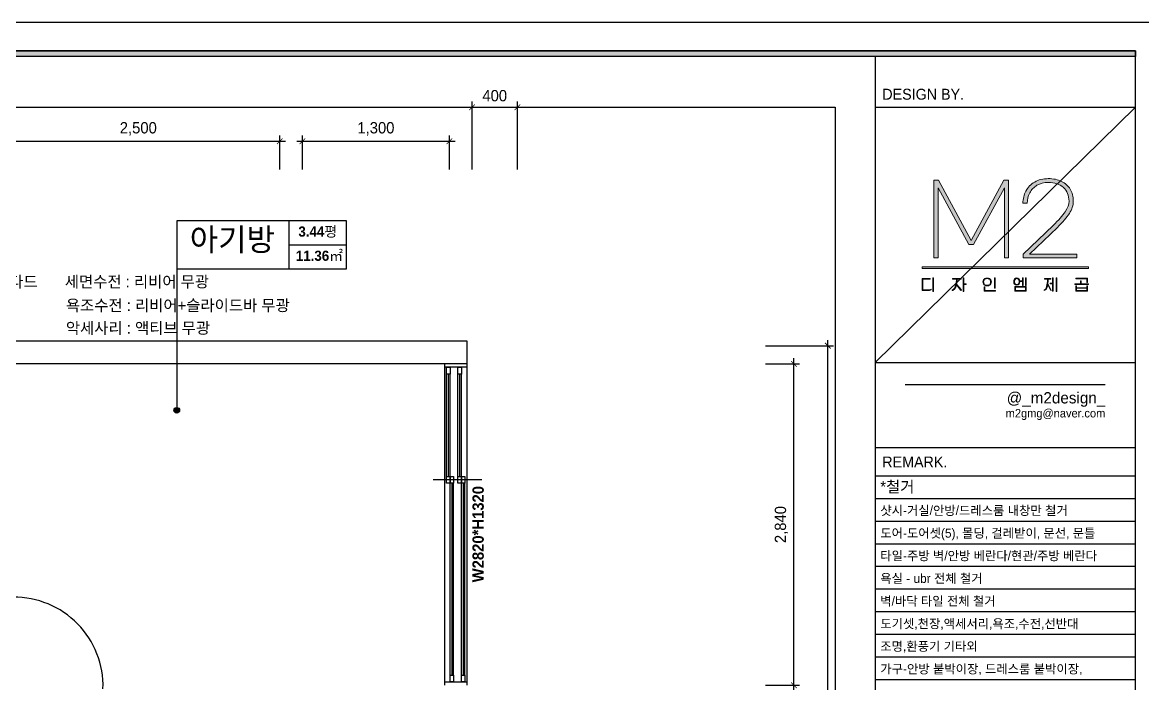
# Model space of a CAD drawing. Header units: inches. Extents: x 261411 to 598054, y 5888 to 34411.
# Drawn here: x 272824 to 282724, y 15396 to 21238 of the extents above; entities that cross this region are included whole.
import ezdxf
from ezdxf.enums import TextEntityAlignment as Align

# ---------------------------------------------------------------- set-up
doc = ezdxf.new("R2010")
doc.units = ezdxf.units.IN
doc.header["$LTSCALE"] = 50
doc.header["$MEASUREMENT"] = 0
for name, color, linetype in [('0-ELC TEXT', 7, 'Continuous'), ('02-WAL', 2, 'Continuous'), ('03-TEXT', 3, 'Continuous'), ('04-WIN TEXT', 4, 'Continuous'), ('07-DIM', 5, 'Continuous'), ('3.기호.계단선', 30, 'Continuous'), ('_U+B808_U+C774_U+C5B4 2', 7, 'Continuous'), ('FORM(YOURNAME)-1', 1, 'Continuous'), ('FORM(YOURNAME)-11', 1, 'Continuous'), ('도면층4', 4, 'Continuous'), ('도면층5', 5, 'Continuous')]:
    doc.layers.add(name, color=color, linetype=linetype)
doc.styles.add('HY 울릉도 L', font='')
doc.styles.add('YOURNAME', font='HY울릉도M.TTF')
doc.styles.add('넥슨고딕', font='NEXONLv1GothicBold.ttf')
doc.styles.add('코레일둥고', font='Korail_Round_Gothic_Medium.ttf')
doc.styles.get('HY 울릉도 L').set_extended_font_data('HY울릉도L')
doc.dimstyles.new('50', dxfattribs={"dimscale": 50, "dimtxt": 2, "dimasz": 1, "dimexe": 1, "dimexo": 1, "dimgap": 1, "dimtad": 1, "dimdec": 0, "dimrnd": 0.05, "dimdsep": 46, "dimlunit": 6, "dimtxsty": 'HY 울릉도 L', "dimblk": 'ARCHTICK', "dimcen": 2.5, "dimdle": 1, "dimclrd": 133, "dimclre": 133, "dimclrt": 30, "dimadec": 0, "dimazin": 0, "dimtfac": 1, "dimtdec": 0, "dimtix": 1, "dimtmove": 2, "dimatfit": 3, "dimldrblk": 'ARCHTICK', "dimfxl": 1, "dimlwd": -1, "dimlwe": -1, "dimarcsym": 0})

# ---------------------------------------------------------------- blocks, each defined once
blk = doc.blocks.new('block 34')
at = {"layer": '_U+B808_U+C774_U+C5B4 2'}
h = blk.add_hatch(color=35, dxfattribs=at)
h.dxf.hatch_style = 2
h.paths.add_polyline_path([(674.6, -105.53), (675.73, -105.53), (683.42, -119.69), (691.1, -105.53), (692.22, -105.53), (692.22, -123.82), (691.22, -123.82), (691.22, -107.31), (683.97, -120.67), (682.84, -120.67), (675.59, -107.31), (675.59, -123.82), (674.6, -123.82)])
h = blk.add_hatch(color=35, dxfattribs=at)
h.dxf.hatch_style = 2
edge = h.paths.add_edge_path()
edge.add_spline(control_points=[(704.68, -105.78), (705.57, -106.21), (706.25, -106.83), (706.73, -107.63), (707.21, -108.43), (707.45, -109.38), (707.45, -110.46), (707.45, -111.43), (707.14, -112.39), (706.53, -113.34), (705.92, -114.29), (704.98, -115.38), (703.7, -116.62), (703.7, -116.62), (697.12, -122.91), (697.12, -122.91), (697.12, -122.91), (708.26, -122.91), (708.26, -122.91), (708.26, -122.91), (708.26, -123.82), (708.26, -123.82), (708.26, -123.82), (695.66, -123.82), (695.66, -123.82), (695.66, -123.82), (695.66, -122.91), (695.66, -122.91), (695.66, -122.91), (702.73, -116.15), (702.73, -116.15), (703.99, -114.93), (704.93, -113.86), (705.54, -112.95), (706.15, -112.03), (706.45, -111.2), (706.45, -110.46), (706.45, -109.07), (706.01, -107.98), (705.12, -107.2), (704.23, -106.42), (703.05, -106.03), (701.57, -106.03), (700.53, -106.03), (699.64, -106.26), (698.89, -106.71), (698.15, -107.15), (697.57, -107.75), (697.18, -108.5), (696.79, -109.25), (696.59, -110.06), (696.59, -110.94), (696.59, -110.94), (695.59, -110.94), (695.59, -110.94), (695.59, -109.89), (695.83, -108.93), (696.3, -108.05), (696.77, -107.17), (697.46, -106.46), (698.36, -105.93), (699.26, -105.4), (700.33, -105.13), (701.57, -105.13), (702.76, -105.13), (703.79, -105.35), (704.68, -105.78)], knot_values=[0, 0, 0, 0, 1, 1, 1, 2, 2, 2, 3, 3, 3, 4, 4, 4, 5, 5, 5, 6, 6, 6, 7, 7, 7, 8, 8, 8, 9, 9, 9, 10, 10, 10, 11, 11, 11, 12, 12, 12, 13, 13, 13, 14, 14, 14, 15, 15, 15, 16, 16, 16, 17, 17, 17, 18, 18, 18, 19, 19, 19, 20, 20, 20, 21, 21, 21, 22, 22, 22, 22], degree=3, periodic=0)
at = {"layer": '_U+B808_U+C774_U+C5B4 2', "lineweight": 0}
blk.add_lwpolyline([(674.6, -105.53), (675.73, -105.53), (683.42, -119.69), (691.1, -105.53), (692.22, -105.53), (692.22, -123.82), (691.22, -123.82), (691.22, -107.31), (683.97, -120.67), (682.84, -120.67), (675.59, -107.31), (675.59, -123.82), (674.6, -123.82), (674.6, -105.53)], dxfattribs=at)
blk.add_open_spline([(704.68, -105.78), (705.57, -106.21), (706.25, -106.83), (706.73, -107.63), (707.21, -108.43), (707.45, -109.38), (707.45, -110.46), (707.45, -111.43), (707.14, -112.39), (706.53, -113.34), (705.92, -114.29), (704.98, -115.38), (703.7, -116.62), (703.7, -116.62), (697.12, -122.91), (697.12, -122.91), (697.12, -122.91), (708.26, -122.91), (708.26, -122.91), (708.26, -122.91), (708.26, -123.82), (708.26, -123.82), (708.26, -123.82), (695.66, -123.82), (695.66, -123.82), (695.66, -123.82), (695.66, -122.91), (695.66, -122.91), (695.66, -122.91), (702.73, -116.15), (702.73, -116.15), (703.99, -114.93), (704.93, -113.86), (705.54, -112.95), (706.15, -112.03), (706.45, -111.2), (706.45, -110.46), (706.45, -109.07), (706.01, -107.98), (705.12, -107.2), (704.23, -106.42), (703.05, -106.03), (701.57, -106.03), (700.53, -106.03), (699.64, -106.26), (698.89, -106.71), (698.15, -107.15), (697.57, -107.75), (697.18, -108.5), (696.79, -109.25), (696.59, -110.06), (696.59, -110.94), (696.59, -110.94), (695.59, -110.94), (695.59, -110.94), (695.59, -109.89), (695.83, -108.93), (696.3, -108.05), (696.77, -107.17), (697.46, -106.46), (698.36, -105.93), (699.26, -105.4), (700.33, -105.13), (701.57, -105.13), (702.76, -105.13), (703.79, -105.35), (704.68, -105.78)], degree=3, knots=[0, 0, 0, 0, 1, 1, 1, 2, 2, 2, 3, 3, 3, 4, 4, 4, 5, 5, 5, 6, 6, 6, 7, 7, 7, 8, 8, 8, 9, 9, 9, 10, 10, 10, 11, 11, 11, 12, 12, 12, 13, 13, 13, 14, 14, 14, 15, 15, 15, 16, 16, 16, 17, 17, 17, 18, 18, 18, 19, 19, 19, 20, 20, 20, 21, 21, 21, 22, 22, 22, 22], dxfattribs=at)
blk = doc.blocks.new('block 35')
at = {"layer": '_U+B808_U+C774_U+C5B4 2'}
h = blk.add_hatch(color=35, dxfattribs=at)
h.dxf.hatch_style = 2
edge = h.paths.add_edge_path()
edge.add_spline(control_points=[(673.72, -128.8), (673.72, -128.8), (672, -128.8), (672, -128.8), (672, -128.8), (672, -131.36), (672, -131.36), (672, -131.36), (673.14, -131.36), (673.14, -131.36), (673.29, -131.36), (673.44, -131.34), (673.6, -131.31), (673.75, -131.28), (673.88, -131.24), (673.98, -131.2), (673.98, -131.2), (673.98, -131.35), (673.98, -131.35), (673.88, -131.4), (673.75, -131.44), (673.6, -131.47), (673.45, -131.49), (673.3, -131.51), (673.14, -131.51), (673.14, -131.51), (671.83, -131.51), (671.83, -131.51), (671.83, -131.51), (671.83, -128.65), (671.83, -128.65), (671.83, -128.65), (673.72, -128.65), (673.72, -128.65), (673.72, -128.65), (673.72, -128.8), (673.72, -128.8)], knot_values=[0, 0, 0, 0, 1, 1, 1, 2, 2, 2, 3, 3, 3, 4, 4, 4, 5, 5, 5, 6, 6, 6, 7, 7, 7, 8, 8, 8, 9, 9, 9, 10, 10, 10, 11, 11, 11, 12, 12, 12, 12], degree=3, periodic=0)
h.paths.add_polyline_path([(674.54, -131.73), (674.38, -131.74), (674.38, -128.5), (674.54, -128.5)])
h = blk.add_hatch(color=35, dxfattribs=at)
h.dxf.hatch_style = 2
edge = h.paths.add_edge_path()
edge.add_spline(control_points=[(679.96, -130.01), (679.96, -130.01), (681.09, -131.37), (681.09, -131.37), (681.09, -131.37), (680.96, -131.47), (680.96, -131.47), (680.96, -131.47), (679.92, -130.19), (679.92, -130.19), (679.82, -130.57), (679.69, -130.87), (679.52, -131.09), (679.35, -131.32), (679.14, -131.46), (678.9, -131.51), (678.9, -131.51), (678.9, -131.36), (678.9, -131.36), (679.11, -131.3), (679.3, -131.16), (679.45, -130.93), (679.6, -130.7), (679.71, -130.39), (679.79, -130.03), (679.86, -129.66), (679.91, -129.25), (679.91, -128.8), (679.91, -128.8), (678.97, -128.8), (678.97, -128.8), (678.97, -128.8), (678.97, -128.65), (678.97, -128.65), (678.97, -128.65), (681, -128.65), (681, -128.65), (681, -128.65), (681, -128.8), (681, -128.8), (681, -128.8), (680.07, -128.8), (680.07, -128.8), (680.06, -129.26), (680.03, -129.66), (679.96, -130.01)], knot_values=[0, 0, 0, 0, 1, 1, 1, 2, 2, 2, 3, 3, 3, 4, 4, 4, 5, 5, 5, 6, 6, 6, 7, 7, 7, 8, 8, 8, 9, 9, 9, 10, 10, 10, 11, 11, 11, 12, 12, 12, 13, 13, 13, 14, 14, 14, 15, 15, 15, 15], degree=3, periodic=0)
h.paths.add_polyline_path([(682.21, -130.06), (681.69, -130.06), (681.69, -131.73), (681.54, -131.73), (681.54, -128.5), (681.69, -128.5), (681.69, -129.92), (682.21, -129.92)])
h = blk.add_hatch(color=35, dxfattribs=at)
h.dxf.hatch_style = 2
edge = h.paths.add_edge_path()
edge.add_spline(control_points=[(687.69, -128.68), (687.84, -128.76), (687.95, -128.87), (688.03, -129.01), (688.11, -129.15), (688.15, -129.3), (688.15, -129.47), (688.15, -129.64), (688.11, -129.8), (688.03, -129.94), (687.95, -130.08), (687.84, -130.19), (687.69, -130.27), (687.54, -130.35), (687.36, -130.39), (687.15, -130.39), (686.95, -130.39), (686.77, -130.35), (686.62, -130.27), (686.47, -130.19), (686.36, -130.08), (686.28, -129.94), (686.2, -129.8), (686.16, -129.64), (686.16, -129.47), (686.16, -129.3), (686.2, -129.15), (686.28, -129.01), (686.36, -128.87), (686.47, -128.76), (686.62, -128.68), (686.77, -128.6), (686.95, -128.56), (687.15, -128.56), (687.36, -128.56), (687.54, -128.6), (687.69, -128.68)], knot_values=[0, 0, 0, 0, 1, 1, 1, 2, 2, 2, 3, 3, 3, 4, 4, 4, 5, 5, 5, 6, 6, 6, 7, 7, 7, 8, 8, 8, 9, 9, 9, 10, 10, 10, 11, 11, 11, 12, 12, 12, 12], degree=3, periodic=0)
edge = h.paths.add_edge_path()
edge.add_spline(control_points=[(686.72, -128.79), (686.59, -128.86), (686.49, -128.95), (686.43, -129.07), (686.36, -129.18), (686.32, -129.32), (686.32, -129.47), (686.32, -129.63), (686.36, -129.76), (686.43, -129.88), (686.49, -130), (686.59, -130.09), (686.72, -130.15), (686.84, -130.22), (686.99, -130.25), (687.15, -130.25), (687.32, -130.25), (687.46, -130.22), (687.59, -130.15), (687.72, -130.09), (687.81, -130), (687.88, -129.88), (687.95, -129.76), (687.98, -129.63), (687.98, -129.47), (687.98, -129.32), (687.95, -129.18), (687.88, -129.07), (687.81, -128.95), (687.72, -128.86), (687.59, -128.79), (687.46, -128.73), (687.32, -128.7), (687.15, -128.7), (686.99, -128.7), (686.84, -128.73), (686.72, -128.79)], knot_values=[0, 0, 0, 0, 1, 1, 1, 2, 2, 2, 3, 3, 3, 4, 4, 4, 5, 5, 5, 6, 6, 6, 7, 7, 7, 8, 8, 8, 9, 9, 9, 10, 10, 10, 11, 11, 11, 12, 12, 12, 12], degree=3, periodic=0)
h.paths.add_polyline_path([(686.6, -131.51), (689.15, -131.51), (689.15, -131.66), (686.44, -131.66), (686.44, -130.66), (686.6, -130.66)])
h.paths.add_polyline_path([(689.03, -130.91), (688.87, -130.91), (688.87, -128.5), (689.03, -128.5)])
h = blk.add_hatch(color=35, dxfattribs=at)
h.dxf.hatch_style = 2
edge = h.paths.add_edge_path()
edge.add_spline(control_points=[(694.67, -130), (694.55, -130.16), (694.37, -130.23), (694.14, -130.23), (693.91, -130.23), (693.73, -130.16), (693.61, -130), (693.48, -129.84), (693.42, -129.64), (693.42, -129.39), (693.42, -129.14), (693.48, -128.94), (693.61, -128.78), (693.73, -128.62), (693.91, -128.54), (694.14, -128.54), (694.35, -128.54), (694.51, -128.61), (694.63, -128.74), (694.75, -128.87), (694.83, -129.04), (694.85, -129.25), (694.85, -129.25), (695.45, -129.25), (695.45, -129.25), (695.45, -129.25), (695.45, -128.52), (695.45, -128.52), (695.45, -128.52), (695.61, -128.52), (695.61, -128.52), (695.61, -128.52), (695.61, -130.29), (695.61, -130.29), (695.61, -130.29), (695.45, -130.29), (695.45, -130.29), (695.45, -130.29), (695.45, -129.4), (695.45, -129.4), (695.45, -129.4), (694.86, -129.4), (694.86, -129.4), (694.85, -129.64), (694.79, -129.85), (694.67, -130)], knot_values=[0, 0, 0, 0, 1, 1, 1, 2, 2, 2, 3, 3, 3, 4, 4, 4, 5, 5, 5, 6, 6, 6, 7, 7, 7, 8, 8, 8, 9, 9, 9, 10, 10, 10, 11, 11, 11, 12, 12, 12, 13, 13, 13, 14, 14, 14, 15, 15, 15, 15], degree=3, periodic=0)
edge = h.paths.add_edge_path()
edge.add_spline(control_points=[(693.73, -129.9), (693.83, -130.03), (693.97, -130.09), (694.14, -130.09), (694.31, -130.09), (694.45, -130.03), (694.55, -129.9), (694.65, -129.78), (694.7, -129.61), (694.7, -129.39), (694.7, -129.17), (694.65, -129), (694.55, -128.87), (694.45, -128.75), (694.31, -128.69), (694.14, -128.69), (693.97, -128.69), (693.83, -128.75), (693.73, -128.87), (693.63, -129), (693.58, -129.17), (693.58, -129.39), (693.58, -129.61), (693.63, -129.78), (693.73, -129.9)], knot_values=[0, 0, 0, 0, 1, 1, 1, 2, 2, 2, 3, 3, 3, 4, 4, 4, 5, 5, 5, 6, 6, 6, 7, 7, 7, 8, 8, 8, 8], degree=3, periodic=0)
h.paths.add_polyline_path([(693.69, -130.55), (696.36, -130.55), (696.36, -131.66), (693.69, -131.66)])
h.paths.add_polyline_path([(693.85, -131.51), (696.2, -131.51), (696.2, -130.7), (693.85, -130.7)])
h.paths.add_polyline_path([(696.36, -128.5), (696.36, -130.32), (696.2, -130.32), (696.2, -128.5)])
h = blk.add_hatch(color=35, dxfattribs=at)
h.dxf.hatch_style = 2
edge = h.paths.add_edge_path()
edge.add_spline(control_points=[(701.46, -129.93), (701.46, -129.93), (702.28, -131.39), (702.28, -131.39), (702.28, -131.39), (702.15, -131.47), (702.15, -131.47), (702.15, -131.47), (701.43, -130.17), (701.43, -130.17), (701.3, -130.94), (701.03, -131.39), (700.63, -131.51), (700.63, -131.51), (700.63, -131.35), (700.63, -131.35), (700.88, -131.26), (701.06, -130.99), (701.18, -130.55), (701.3, -130.1), (701.37, -129.52), (701.37, -128.8), (701.37, -128.8), (700.67, -128.8), (700.67, -128.8), (700.67, -128.8), (700.67, -128.65), (700.67, -128.65), (700.67, -128.65), (702.19, -128.65), (702.19, -128.65), (702.19, -128.65), (702.19, -128.8), (702.19, -128.8), (702.19, -128.8), (701.53, -128.8), (701.53, -128.8), (701.52, -129.25), (701.5, -129.63), (701.46, -129.93)], knot_values=[0, 0, 0, 0, 1, 1, 1, 2, 2, 2, 3, 3, 3, 4, 4, 4, 5, 5, 5, 6, 6, 6, 7, 7, 7, 8, 8, 8, 9, 9, 9, 10, 10, 10, 11, 11, 11, 12, 12, 12, 13, 13, 13, 13], degree=3, periodic=0)
h.paths.add_polyline_path([(702.59, -128.52), (702.75, -128.52), (702.75, -131.68), (702.59, -131.68), (702.59, -129.95), (702, -129.95), (702, -129.8), (702.59, -129.8)])
h.paths.add_polyline_path([(703.61, -128.5), (703.61, -131.73), (703.45, -131.73), (703.45, -128.5)])
h = blk.add_hatch(color=35, dxfattribs=at)
h.dxf.hatch_style = 2
h.paths.add_polyline_path([(711.02, -129.93), (711.02, -130.07), (707.82, -130.07), (707.82, -129.93), (709.16, -129.93), (709.16, -129.2), (709.32, -129.2), (709.32, -129.93)])
h.paths.add_polyline_path([(710.61, -128.72), (708.07, -128.72), (708.07, -128.57), (710.77, -128.57), (710.77, -129.64), (710.61, -129.64)])
h.paths.add_polyline_path([(710.61, -130.36), (710.77, -130.36), (710.77, -131.66), (708.08, -131.66), (708.08, -130.36), (708.24, -130.36), (708.24, -130.83), (710.61, -130.83)])
h.paths.add_polyline_path([(710.61, -131.52), (710.61, -130.97), (708.24, -130.97), (708.24, -131.52)])
at = {"layer": '_U+B808_U+C774_U+C5B4 2', "lineweight": 0}
for points in [[(674.54, -131.73), (674.38, -131.74), (674.38, -128.5), (674.54, -128.5), (674.54, -131.73)], [(682.21, -130.06), (681.69, -130.06), (681.69, -131.73), (681.54, -131.73), (681.54, -128.5), (681.69, -128.5), (681.69, -129.92), (682.21, -129.92), (682.21, -130.06)], [(689.03, -130.91), (688.87, -130.91), (688.87, -128.5), (689.03, -128.5), (689.03, -130.91)], [(696.36, -128.5), (696.36, -130.32), (696.2, -130.32), (696.2, -128.5), (696.36, -128.5)], [(702.59, -128.52), (702.75, -128.52), (702.75, -131.68), (702.59, -131.68), (702.59, -129.95), (702, -129.95), (702, -129.8), (702.59, -129.8), (702.59, -128.52)], [(703.61, -128.5), (703.61, -131.73), (703.45, -131.73), (703.45, -128.5), (703.61, -128.5)], [(711.02, -129.93), (711.02, -130.07), (707.82, -130.07), (707.82, -129.93), (709.16, -129.93), (709.16, -129.2), (709.32, -129.2), (709.32, -129.93), (711.02, -129.93)], [(710.61, -128.72), (708.07, -128.72), (708.07, -128.57), (710.77, -128.57), (710.77, -129.64), (710.61, -129.64), (710.61, -128.72)], [(686.6, -131.51), (689.15, -131.51), (689.15, -131.66), (686.44, -131.66), (686.44, -130.66), (686.6, -130.66), (686.6, -131.51)], [(693.69, -130.55), (696.36, -130.55), (696.36, -131.66), (693.69, -131.66), (693.69, -130.55)], [(693.85, -131.51), (696.2, -131.51), (696.2, -130.7), (693.85, -130.7), (693.85, -131.51)], [(710.61, -130.36), (710.77, -130.36), (710.77, -131.66), (708.08, -131.66), (708.08, -130.36), (708.24, -130.36), (708.24, -130.83), (710.61, -130.83), (710.61, -130.36)], [(710.61, -131.52), (710.61, -130.97), (708.24, -130.97), (708.24, -131.52), (710.61, -131.52)]]:
    blk.add_lwpolyline(points, dxfattribs=at)
for points, knots in [([(673.72, -128.8), (673.72, -128.8), (672, -128.8), (672, -128.8), (672, -128.8), (672, -131.36), (672, -131.36), (672, -131.36), (673.14, -131.36), (673.14, -131.36), (673.29, -131.36), (673.44, -131.34), (673.6, -131.31), (673.75, -131.28), (673.88, -131.24), (673.98, -131.2), (673.98, -131.2), (673.98, -131.35), (673.98, -131.35), (673.88, -131.4), (673.75, -131.44), (673.6, -131.47), (673.45, -131.49), (673.3, -131.51), (673.14, -131.51), (673.14, -131.51), (671.83, -131.51), (671.83, -131.51), (671.83, -131.51), (671.83, -128.65), (671.83, -128.65), (671.83, -128.65), (673.72, -128.65), (673.72, -128.65), (673.72, -128.65), (673.72, -128.8), (673.72, -128.8)], [0, 0, 0, 0, 1, 1, 1, 2, 2, 2, 3, 3, 3, 4, 4, 4, 5, 5, 5, 6, 6, 6, 7, 7, 7, 8, 8, 8, 9, 9, 9, 10, 10, 10, 11, 11, 11, 12, 12, 12, 12]), ([(679.96, -130.01), (679.96, -130.01), (681.09, -131.37), (681.09, -131.37), (681.09, -131.37), (680.96, -131.47), (680.96, -131.47), (680.96, -131.47), (679.92, -130.19), (679.92, -130.19), (679.82, -130.57), (679.69, -130.87), (679.52, -131.09), (679.35, -131.32), (679.14, -131.46), (678.9, -131.51), (678.9, -131.51), (678.9, -131.36), (678.9, -131.36), (679.11, -131.3), (679.3, -131.16), (679.45, -130.93), (679.6, -130.7), (679.71, -130.39), (679.79, -130.03), (679.86, -129.66), (679.91, -129.25), (679.91, -128.8), (679.91, -128.8), (678.97, -128.8), (678.97, -128.8), (678.97, -128.8), (678.97, -128.65), (678.97, -128.65), (678.97, -128.65), (681, -128.65), (681, -128.65), (681, -128.65), (681, -128.8), (681, -128.8), (681, -128.8), (680.07, -128.8), (680.07, -128.8), (680.06, -129.26), (680.03, -129.66), (679.96, -130.01)], [0, 0, 0, 0, 1, 1, 1, 2, 2, 2, 3, 3, 3, 4, 4, 4, 5, 5, 5, 6, 6, 6, 7, 7, 7, 8, 8, 8, 9, 9, 9, 10, 10, 10, 11, 11, 11, 12, 12, 12, 13, 13, 13, 14, 14, 14, 15, 15, 15, 15]), ([(687.69, -128.68), (687.84, -128.76), (687.95, -128.87), (688.03, -129.01), (688.11, -129.15), (688.15, -129.3), (688.15, -129.47), (688.15, -129.64), (688.11, -129.8), (688.03, -129.94), (687.95, -130.08), (687.84, -130.19), (687.69, -130.27), (687.54, -130.35), (687.36, -130.39), (687.15, -130.39), (686.95, -130.39), (686.77, -130.35), (686.62, -130.27), (686.47, -130.19), (686.36, -130.08), (686.28, -129.94), (686.2, -129.8), (686.16, -129.64), (686.16, -129.47), (686.16, -129.3), (686.2, -129.15), (686.28, -129.01), (686.36, -128.87), (686.47, -128.76), (686.62, -128.68), (686.77, -128.6), (686.95, -128.56), (687.15, -128.56), (687.36, -128.56), (687.54, -128.6), (687.69, -128.68)], [0, 0, 0, 0, 1, 1, 1, 2, 2, 2, 3, 3, 3, 4, 4, 4, 5, 5, 5, 6, 6, 6, 7, 7, 7, 8, 8, 8, 9, 9, 9, 10, 10, 10, 11, 11, 11, 12, 12, 12, 12]), ([(686.72, -128.79), (686.59, -128.86), (686.49, -128.95), (686.43, -129.07), (686.36, -129.18), (686.32, -129.32), (686.32, -129.47), (686.32, -129.63), (686.36, -129.76), (686.43, -129.88), (686.49, -130), (686.59, -130.09), (686.72, -130.15), (686.84, -130.22), (686.99, -130.25), (687.15, -130.25), (687.32, -130.25), (687.46, -130.22), (687.59, -130.15), (687.72, -130.09), (687.81, -130), (687.88, -129.88), (687.95, -129.76), (687.98, -129.63), (687.98, -129.47), (687.98, -129.32), (687.95, -129.18), (687.88, -129.07), (687.81, -128.95), (687.72, -128.86), (687.59, -128.79), (687.46, -128.73), (687.32, -128.7), (687.15, -128.7), (686.99, -128.7), (686.84, -128.73), (686.72, -128.79)], [0, 0, 0, 0, 1, 1, 1, 2, 2, 2, 3, 3, 3, 4, 4, 4, 5, 5, 5, 6, 6, 6, 7, 7, 7, 8, 8, 8, 9, 9, 9, 10, 10, 10, 11, 11, 11, 12, 12, 12, 12]), ([(694.67, -130), (694.55, -130.16), (694.37, -130.23), (694.14, -130.23), (693.91, -130.23), (693.73, -130.16), (693.61, -130), (693.48, -129.84), (693.42, -129.64), (693.42, -129.39), (693.42, -129.14), (693.48, -128.94), (693.61, -128.78), (693.73, -128.62), (693.91, -128.54), (694.14, -128.54), (694.35, -128.54), (694.51, -128.61), (694.63, -128.74), (694.75, -128.87), (694.83, -129.04), (694.85, -129.25), (694.85, -129.25), (695.45, -129.25), (695.45, -129.25), (695.45, -129.25), (695.45, -128.52), (695.45, -128.52), (695.45, -128.52), (695.61, -128.52), (695.61, -128.52), (695.61, -128.52), (695.61, -130.29), (695.61, -130.29), (695.61, -130.29), (695.45, -130.29), (695.45, -130.29), (695.45, -130.29), (695.45, -129.4), (695.45, -129.4), (695.45, -129.4), (694.86, -129.4), (694.86, -129.4), (694.85, -129.64), (694.79, -129.85), (694.67, -130)], [0, 0, 0, 0, 1, 1, 1, 2, 2, 2, 3, 3, 3, 4, 4, 4, 5, 5, 5, 6, 6, 6, 7, 7, 7, 8, 8, 8, 9, 9, 9, 10, 10, 10, 11, 11, 11, 12, 12, 12, 13, 13, 13, 14, 14, 14, 15, 15, 15, 15]), ([(693.73, -129.9), (693.83, -130.03), (693.97, -130.09), (694.14, -130.09), (694.31, -130.09), (694.45, -130.03), (694.55, -129.9), (694.65, -129.78), (694.7, -129.61), (694.7, -129.39), (694.7, -129.17), (694.65, -129), (694.55, -128.87), (694.45, -128.75), (694.31, -128.69), (694.14, -128.69), (693.97, -128.69), (693.83, -128.75), (693.73, -128.87), (693.63, -129), (693.58, -129.17), (693.58, -129.39), (693.58, -129.61), (693.63, -129.78), (693.73, -129.9)], [0, 0, 0, 0, 1, 1, 1, 2, 2, 2, 3, 3, 3, 4, 4, 4, 5, 5, 5, 6, 6, 6, 7, 7, 7, 8, 8, 8, 8]), ([(701.46, -129.93), (701.46, -129.93), (702.28, -131.39), (702.28, -131.39), (702.28, -131.39), (702.15, -131.47), (702.15, -131.47), (702.15, -131.47), (701.43, -130.17), (701.43, -130.17), (701.3, -130.94), (701.03, -131.39), (700.63, -131.51), (700.63, -131.51), (700.63, -131.35), (700.63, -131.35), (700.88, -131.26), (701.06, -130.99), (701.18, -130.55), (701.3, -130.1), (701.37, -129.52), (701.37, -128.8), (701.37, -128.8), (700.67, -128.8), (700.67, -128.8), (700.67, -128.8), (700.67, -128.65), (700.67, -128.65), (700.67, -128.65), (702.19, -128.65), (702.19, -128.65), (702.19, -128.65), (702.19, -128.8), (702.19, -128.8), (702.19, -128.8), (701.53, -128.8), (701.53, -128.8), (701.52, -129.25), (701.5, -129.63), (701.46, -129.93)], [0, 0, 0, 0, 1, 1, 1, 2, 2, 2, 3, 3, 3, 4, 4, 4, 5, 5, 5, 6, 6, 6, 7, 7, 7, 8, 8, 8, 9, 9, 9, 10, 10, 10, 11, 11, 11, 12, 12, 12, 13, 13, 13, 13])]:
    blk.add_open_spline(points, degree=3, knots=knots, dxfattribs=at)
blk = doc.blocks.new('block 33')
at = {"layer": '_U+B808_U+C774_U+C5B4 2'}
for name in ['block 34', 'block 35']:
    blk.add_blockref(name, (0, 0), dxfattribs=at)
blk = doc.blocks.new('block 32')
at = {"layer": '_U+B808_U+C774_U+C5B4 2'}
h = blk.add_hatch(color=35, dxfattribs=at)
h.dxf.hatch_style = 2
h.paths.add_polyline_path([(711.02, -126.32), (671.83, -126.32), (671.83, -125.91), (711.02, -125.91)])
at = {"layer": '_U+B808_U+C774_U+C5B4 2', "lineweight": 0}
blk.add_lwpolyline([(711.02, -126.32), (671.83, -126.32), (671.83, -125.91), (711.02, -125.91), (711.02, -126.32)], dxfattribs=at)
at = {"layer": '_U+B808_U+C774_U+C5B4 2'}
blk.add_blockref('block 33', (0, 0), dxfattribs=at)
blk = doc.blocks.new('FORM-ELEVATION')
at = {"layer": 'FORM(YOURNAME)-11'}
h = blk.add_hatch(color=256, dxfattribs=at)
h.dxf.hatch_style = 1
h.paths.add_polyline_path([(-10309, 35708), (71691, 35708), (71691, 35508), (-10309, 35508)])
h.paths.add_polyline_path([(-10309, -21492), (71691, -21492), (71691, -21692), (-10309, -21692)])
at = {"layer": 'Defpoints', "color": 158}
for p, q in [((62481, 35508), (62481, -21492)), ((62481, 33708), (71691, 33708)), ((62481, 24686), (71691, 33708)), ((62481, 24686), (71691, 24686)), ((62481, 20686), (71691, 20686)), ((62481, 19886), (71691, 19886)), ((62481, 19086), (71691, 19086)), ((62481, 18286), (71691, 18286)), ((62481, 17486), (71691, 17486)), ((62481, 16686), (71691, 16686)), ((62481, 15886), (71691, 15886)), ((62481, 15086), (71691, 15086)), ((62481, 14286), (71691, 14286)), ((62481, 13486), (71691, 13486))]:
    blk.add_line(p, q, dxfattribs=at)
for points in [[(-10309, -21692), (71691, -21692), (71691, 35708), (-10309, 35708)], [(-8309, 33708), (61071, 33708), (61071, -19692), (-8309, -19692)]]:
    blk.add_lwpolyline(points, close=True, dxfattribs=at)
at = {"layer": 'FORM(YOURNAME)-11', "color": 251}
blk.add_line((63550, 23916), (70622, 23916), dxfattribs=at)
at = {"layer": 'FORM(YOURNAME)-11', "color": 14}
blk.add_line((62481, 21686), (71691, 21686), dxfattribs=at)
at = {"layer": 'FORM(YOURNAME)-11', "color": 250}
blk.add_lwpolyline([(-11309, -22692), (72691, -22692), (72691, 36708), (-11309, 36708)], close=True, dxfattribs=at)
at = {"layer": 'FORM(YOURNAME)-11'}
blk.add_lwpolyline([(-10309, 35708), (71691, 35708), (71691, 35508), (-10309, 35508)], close=True, dxfattribs=at)
at = {"layer": '_U+B808_U+C774_U+C5B4 2', "xscale": 150, "yscale": 150, "zscale": 150}
blk.add_blockref('block 32', (-36628, 46957), dxfattribs=at)
at = {"layer": 'FORM(YOURNAME)-11', "color": 14, "style": 'YOURNAME'}
for s, p in [('DESIGN BY.', (62739, 34170)), ('REMARK.', (62739, 21172))]:
    blk.add_text(s, height=386.1, dxfattribs=at).set_placement(p, align=Align.MIDDLE_LEFT)
for s, height, width, p in [('@_m2design_', 400, 1.03, (70622, 23242)), ('m2gmg@naver.com', 300, 0.995, (70622, 22747))]:
    blk.add_text(s, height=height, dxfattribs=dict(at, width=width)).set_placement(p, align=Align.RIGHT)
at = {"layer": 'FORM(YOURNAME)-11', "color": 3, "style": 'YOURNAME'}
for tag, height, p in [('1', 450, (71041, -1219)), ('2', 450, (71041, -1863)), ('3', 450, (71041, -3150)), ('4', 450, (71041, -5081)), ('5', 515, (71041, -7398)), ('6', 515, (71041, -9650)), ('7', 515, (71041, -11903)), ('8', 515, (71041, -14155)), ('9', 515, (71041, -16408)), ('10', 515, (66791, -18596)), ('11', 515, (71041, -18660)), ('12', 515, (66791, -20848)), ('13', 515, (71041, -20848))]:
    blk.add_attdef(tag, text='', height=height, dxfattribs=at).set_placement(p, align=Align.MIDDLE_RIGHT)
blk = doc.blocks.new('_ArchTick')
at = {"color": 0, "linetype": 'ByBlock', "const_width": 0.15}
blk.add_lwpolyline([(-0.5, -0.5), (0.5, 0.5)], dxfattribs=at)
blk = doc.blocks.new('*D459')
at = {"layer": '07-DIM', "color": 133}
for p, q in [((279392, 18221), (279692, 18221)), ((279642, 15331), (279642, 18271)), ((279392, 15381), (279692, 15381))]:
    blk.add_line(p, q, dxfattribs=at)
at = {"layer": 'Defpoints', "color": 0}
for p in [(279342, 18221), (279642, 18221), (279342, 15381)]:
    blk.add_point(p, dxfattribs=at)
at = {"layer": '07-DIM', "color": 133, "xscale": 50, "yscale": 50, "zscale": 50}
for p, rotation in [((279642, 18221), 90), ((279642, 15381), 270)]:
    blk.add_blockref('_ArchTick', p, dxfattribs=dict(at, rotation=rotation))
at = {"layer": '07-DIM', "color": 30, "insert": (279532.1, 16801), "char_height": 100, "attachment_point": 5, "rotation": 90, "style": 'HY 울릉도 L'}
blk.add_mtext('2,840', dxfattribs=at)
blk = doc.blocks.new('*D455')
at = {"layer": '07-DIM', "color": 133}
for p, q in [((272598.1, 19937.8), (272598.1, 20237.8)), ((275098.1, 19937.8), (275098.1, 20237.8)), ((272548.1, 20187.8), (275148.1, 20187.8))]:
    blk.add_line(p, q, dxfattribs=at)
at = {"layer": 'Defpoints', "color": 0}
for p in [(275098.1, 20187.8), (272598.1, 19887.8), (275098.1, 19887.8)]:
    blk.add_point(p, dxfattribs=at)
at = {"layer": '07-DIM', "color": 133, "xscale": 50, "yscale": 50, "zscale": 50, "rotation": 180}
blk.add_blockref('_ArchTick', (272598.1, 20187.8), dxfattribs=at)
at = {"layer": '07-DIM', "color": 133, "xscale": 50, "yscale": 50, "zscale": 50}
blk.add_blockref('_ArchTick', (275098.1, 20187.8), dxfattribs=at)
at = {"layer": '07-DIM', "color": 30, "insert": (273848.1, 20297.7), "char_height": 100, "attachment_point": 5, "style": 'HY 울릉도 L'}
blk.add_mtext('2,500', dxfattribs=at)
blk = doc.blocks.new('*D453')
at = {"layer": '07-DIM', "color": 133}
for p, q in [((275298.1, 19937.8), (275298.1, 20237.8)), ((276598.1, 19937.8), (276598.1, 20237.8)), ((275248.1, 20187.8), (276648.1, 20187.8))]:
    blk.add_line(p, q, dxfattribs=at)
at = {"layer": 'Defpoints', "color": 0}
for p in [(276598.1, 20187.8), (275298.1, 19887.8), (276598.1, 19887.8)]:
    blk.add_point(p, dxfattribs=at)
at = {"layer": '07-DIM', "color": 133, "xscale": 50, "yscale": 50, "zscale": 50, "rotation": 180}
blk.add_blockref('_ArchTick', (275298.1, 20187.8), dxfattribs=at)
at = {"layer": '07-DIM', "color": 133, "xscale": 50, "yscale": 50, "zscale": 50}
blk.add_blockref('_ArchTick', (276598.1, 20187.8), dxfattribs=at)
at = {"layer": '07-DIM', "color": 30, "insert": (275948.1, 20297.8), "char_height": 100, "attachment_point": 5, "style": 'HY 울릉도 L'}
blk.add_mtext('1,300', dxfattribs=at)
blk = doc.blocks.new('*D452')
at = {"layer": '07-DIM', "color": 133}
for p, q in [((276798.1, 19937.8), (276798.1, 20537.8)), ((277198.1, 19937.8), (277198.1, 20537.8)), ((276748.1, 20487.8), (277248.1, 20487.8))]:
    blk.add_line(p, q, dxfattribs=at)
at = {"layer": 'Defpoints', "color": 0}
for p in [(277198.1, 20487.8), (276798.1, 19887.8), (277198.1, 19887.8)]:
    blk.add_point(p, dxfattribs=at)
at = {"layer": '07-DIM', "color": 133, "xscale": 50, "yscale": 50, "zscale": 50, "rotation": 180}
blk.add_blockref('_ArchTick', (276798.1, 20487.8), dxfattribs=at)
at = {"layer": '07-DIM', "color": 133, "xscale": 50, "yscale": 50, "zscale": 50}
blk.add_blockref('_ArchTick', (277198.1, 20487.8), dxfattribs=at)
at = {"layer": '07-DIM', "color": 30, "insert": (276998.1, 20589.9), "char_height": 100, "attachment_point": 5, "style": 'HY 울릉도 L'}
blk.add_mtext('400', dxfattribs=at)
blk = doc.blocks.new('*D457')
at = {"layer": '07-DIM', "color": 133}
for p, q in [((265498.1, 19937.8), (265498.1, 20537.8)), ((276798.1, 19937.8), (276798.1, 20537.8)), ((265448.1, 20487.8), (276848.1, 20487.8))]:
    blk.add_line(p, q, dxfattribs=at)
at = {"layer": 'Defpoints', "color": 0}
for p in [(276798.1, 20487.8), (265498.1, 19887.8), (276798.1, 19887.8)]:
    blk.add_point(p, dxfattribs=at)
at = {"layer": '07-DIM', "color": 133, "xscale": 50, "yscale": 50, "zscale": 50, "rotation": 180}
blk.add_blockref('_ArchTick', (265498.1, 20487.8), dxfattribs=at)
at = {"layer": '07-DIM', "color": 133, "xscale": 50, "yscale": 50, "zscale": 50}
blk.add_blockref('_ArchTick', (276798.1, 20487.8), dxfattribs=at)
at = {"layer": '07-DIM', "color": 30, "insert": (271148.1, 20597.8), "char_height": 100, "attachment_point": 5, "style": 'HY 울릉도 L'}
blk.add_mtext('11,300', dxfattribs=at)
blk = doc.blocks.new('*D432')
at = {"layer": '07-DIM', "color": 133}
for p, q in [((279942, 8731), (279942, 18431)), ((279392, 18381), (279992, 18381)), ((279392, 8781), (279992, 8781))]:
    blk.add_line(p, q, dxfattribs=at)
at = {"layer": 'Defpoints', "color": 0}
for p in [(279342, 18381), (279942, 18381), (279342, 8781)]:
    blk.add_point(p, dxfattribs=at)
at = {"layer": '07-DIM', "color": 133, "xscale": 50, "yscale": 50, "zscale": 50}
for p, rotation in [((279942, 18381), 90), ((279942, 8781), 270)]:
    blk.add_blockref('_ArchTick', p, dxfattribs=dict(at, rotation=rotation))
at = {"layer": '07-DIM', "color": 30, "insert": (279832, 13581), "char_height": 100, "attachment_point": 5, "rotation": 90, "style": 'HY 울릉도 L'}
blk.add_mtext('9,600', dxfattribs=at)
blk = doc.blocks.new('vudauseh')
at = {"layer": '02-WAL'}
for p, q in [((276753.1, 18421), (265672.1, 18421)), ((276753.1, 18221), (276753.1, 18421)), ((276753.1, 18221), (272668.1, 18221))]:
    blk.add_line(p, q, dxfattribs=at)
at = {"layer": '도면층4'}
for p, q in [((276753.1, 18221), (276553.1, 18221)), ((276553.1, 18221), (276553.1, 15381)), ((276753.1, 15381), (276753.1, 18221)), ((276753.1, 18191), (276553.1, 18191)), ((276588.1, 18131), (276588.1, 17226)), ((276688.1, 18131), (276688.1, 17226)), ((276883.1, 17196), (276453.1, 17196)), ((276618.1, 17166), (276618.1, 15471)), ((276718.1, 17166), (276718.1, 15471)), ((276553.1, 15411), (276753.1, 15411))]:
    blk.add_line(p, q, dxfattribs=at)
for points in [[(276573.1, 18191), (276603.1, 18191), (276603.1, 18131), (276573.1, 18131)], [(276673.1, 18191), (276703.1, 18191), (276703.1, 18131), (276673.1, 18131)], [(276573.1, 17226), (276603.1, 17226), (276603.1, 17166), (276573.1, 17166)], [(276603.1, 17226), (276633.1, 17226), (276633.1, 17166), (276603.1, 17166)], [(276673.1, 17226), (276703.1, 17226), (276703.1, 17166), (276673.1, 17166)], [(276703.1, 17226), (276733.1, 17226), (276733.1, 17166), (276703.1, 17166)], [(276603.1, 15471), (276633.1, 15471), (276633.1, 15411), (276603.1, 15411)], [(276703.1, 15471), (276733.1, 15471), (276733.1, 15411), (276703.1, 15411)]]:
    blk.add_lwpolyline(points, close=True, dxfattribs=at)
at = {"layer": '도면층5'}
for p, q in [((276573.1, 17226), (276573.1, 18131)), ((276603.1, 17226), (276603.1, 18131)), ((276673.1, 17226), (276673.1, 18131)), ((276703.1, 17226), (276703.1, 18131)), ((276603.1, 15471), (276603.1, 17166)), ((276633.1, 15471), (276633.1, 17166)), ((276703.1, 15471), (276703.1, 17166)), ((276733.1, 15471), (276733.1, 17166))]:
    blk.add_line(p, q, dxfattribs=at)
blk.add_arc((272750.6, 15373.7), 785.8, 358.34018, 90.54684, dxfattribs=at)
at = {"layer": '04-WIN TEXT', "style": '넥슨고딕'}
blk.add_text('W2820*H1320', height=100, rotation=90, dxfattribs=at).set_placement((276901.3, 16290.8))

msp = doc.modelspace()

# ---------------------------------------------------------------- hatches: boundary and pattern name
at = {"layer": '03-TEXT'}
h = msp.add_hatch(color=7, dxfattribs=at)
h.dxf.hatch_style = 1
edge = h.paths.add_edge_path()
edge.add_arc((274188, 17810.7), 25, 90, 450)
h = msp.add_hatch(color=7, dxfattribs=at)
h.dxf.hatch_style = 1
edge = h.paths.add_edge_path()
edge.add_arc((274188, 17810.7), 25, 90, 450)

# ---------------------------------------------------------------- linework, layer by layer
at = {"layer": '03-TEXT', "color": 7}
for p, q in [((275178.4, 19484.8), (275178.4, 19060.2)), ((275178.4, 19272.5), (275688, 19272.5)), ((274188, 19060.2), (274188, 17810.7))]:
    msp.add_line(p, q, dxfattribs=at)
msp.add_lwpolyline([(274188, 19060.2), (275688, 19060.2), (275688, 19484.8), (274188, 19484.8)], close=True, dxfattribs=at)
msp.add_circle((274188, 17810.7), 25, dxfattribs=at)
msp.add_circle((274188, 17810.7), 25, dxfattribs=at)

# ---------------------------------------------------------------- block references
msp.add_blockref('vudauseh', (0, 0))
at = {"layer": 'FORM(YOURNAME)-1', "xscale": 0.2500000000000001, "yscale": 0.2500000000000001, "zscale": 0.2500000000000001}
msp.add_blockref('FORM-ELEVATION', (264738.6, 12060.7), dxfattribs=at)

# ---------------------------------------------------------------- texts
at = {"layer": '0-ELC TEXT', "style": '코레일둥고'}
for s, height, p in [('*철거', 100, (280405.4, 17085.3)), ('샷시-거실/안방/드레스룸 내창만 철거', 80, (280405.4, 16885.3)), ('도어-도어셋(5), 몰딩, 걸레받이, 문선, 문틀', 80, (280405.4, 16685.3)), ('타일-주방 벽/안방 베란다/현관/주방 베란다', 80, (280405.4, 16485.3)), ('욕실 - ubr 전체 철거', 80, (280405.4, 16285.3)), ('벽/바닥 타일 전체 철거', 80, (280405.4, 16085.3)), ('도기셋,천장,액세서리,욕조,수전,선반대 ', 80, (280405.4, 15885.3)), ('조명,환풍기 기타외', 80, (280405.4, 15685.3)), ('가구-안방 붙박이장, 드레스룸 붙박이장,', 80, (280405.4, 15485.3))]:
    msp.add_text(s, height=height, dxfattribs=at).set_placement(p)
at = {"layer": '03-TEXT'}
for s, height, style, p in [('아기방', 200, '코레일둥고', (274679.8, 19219.9)), ('3.44평', 90, '넥슨고딕', (275433.8, 19344.9)), ('11.36㎡', 90, '넥슨고딕', (275449.2, 19131.2))]:
    msp.add_text(s, height=height, dxfattribs=dict(at, style=style)).set_placement(p, align=Align.CENTER)
at = {"layer": '3.기호.계단선', "color": 140, "style": '코레일둥고'}
for s, p in [('욕실기구 전체 아메리칸스탠다드', (271128.9, 18897.1)), ('세면수전 : 리비어 무광', (273198.6, 18897.1))]:
    msp.add_text(s, height=100, dxfattribs=at).set_placement(p)
for s, p in [('욕조수전 : 리비어+슬라이드바 무광', (273207.9, 18787.5)), ('악세사리 : 액티브 무광', (273207.9, 18587.5))]:
    msp.add_text(s, height=100, dxfattribs=at).set_placement(p, align=Align.TOP_LEFT)

# ---------------------------------------------------------------- dimensions: what is measured, and where the dimension line sits
at = {"layer": '07-DIM'}
for base, p1, p2, picture, middle in [((276798.1, 20487.8), (265498.1, 19887.8), (276798.1, 19887.8), '*D457', (271148.1, 20597.8)), ((277198.1, 20487.8), (276798.1, 19887.8), (277198.1, 19887.8), '*D452', (276998.1, 20589.9)), ((275098.1, 20187.8), (272598.1, 19887.8), (275098.1, 19887.8), '*D455', (273848.1, 20297.7)), ((276598.1, 20187.8), (275298.1, 19887.8), (276598.1, 19887.8), '*D453', (275948.1, 20297.8))]:
    dim = msp.add_linear_dim(base=base, p1=p1, p2=p2, dimstyle='50', override={"dimfxl": 0}, dxfattribs=at)
    dim.commit()
    dim.dimension.update_dxf_attribs({"geometry": picture, "text_midpoint": middle})
for base, p1, p2, picture, middle in [((279942, 18381), (279342, 8781), (279342, 18381), '*D432', (279832, 13581)), ((279642, 18221), (279342, 15381), (279342, 18221), '*D459', (279532.1, 16801))]:
    dim = msp.add_linear_dim(base=base, p1=p1, p2=p2, angle=90, dimstyle='50', override={"dimfxl": 0}, dxfattribs=at)
    dim.commit()
    dim.dimension.update_dxf_attribs({"geometry": picture, "text_midpoint": middle})

doc.saveas('drawing.dxf')
